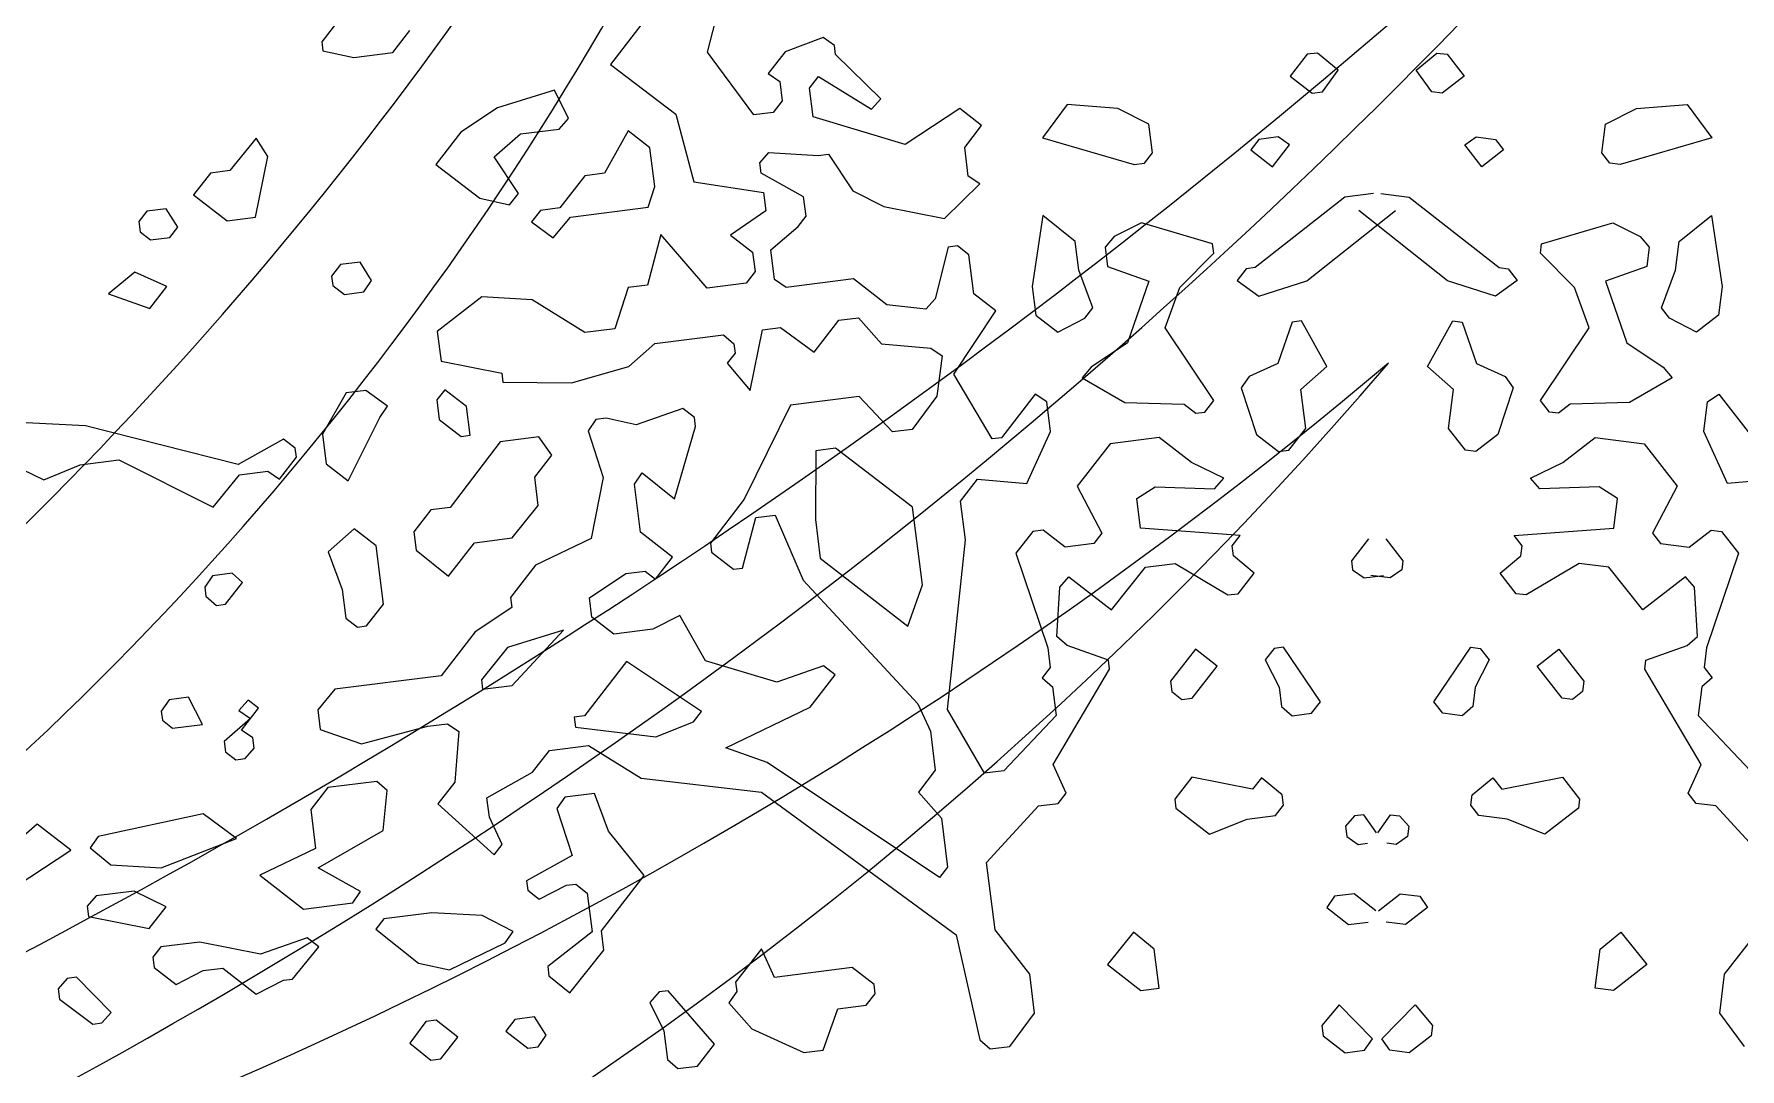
# Model space of a CAD drawing. Header units: metres. Extents: x -434 to 683, y -422 to -228.
# Drawn here: x -256.7092 to -256.5914, y -301.2232 to -301.1517 of the extents above; entities that cross this region are included whole.
import ezdxf

# ---------------------------------------------------------------- set-up
doc = ezdxf.new("R2010")
doc.units = ezdxf.units.M
doc.header["$MEASUREMENT"] = 0
doc.layers.add('FL', color=21, linetype='Continuous', lineweight=13)
doc.layers.add('WALL', color=7, linetype='Continuous')
doc.styles.add('kamal', font='romantic.ttf', dxfattribs={"width": 0.6})
doc.dimstyles.new('KAMAL', dxfattribs={"dimscale": 0.8, "dimtxt": 0.5, "dimasz": 0.1, "dimexe": 0, "dimexo": 0, "dimgap": 0.09, "dimtad": 1, "dimzin": 0, "dimdsep": 46, "dimtxsty": 'kamal', "dimblk": 'OBLIQUE', "dimcen": 0.09, "dimclrd": 15, "dimclre": 8, "dimclrt": 5, "dimadec": 0, "dimazin": 0, "dimtfac": 1, "dimtix": 1, "dimtofl": 0, "dimtmove": 1, "dimatfit": 3, "dimldrblk": 'OBLIQUE', "dimfxl": 0.18, "dimtolj": 1, "dimtzin": 0, "dimarcsym": 0})

# ---------------------------------------------------------------- blocks, each defined once
blk = doc.blocks.new('vbcvbvcb')
at = {"layer": 'FL', "color": 96}
for centre, radius, start, end in [((15619.8, -10040.7), 17206.6, 120.35364, 167.84233), ((18524.9, -11288.4), 19840.4, 125.78049, 169.15806), ((21094.6, -16616.9), 23829.2, 121.14706, 160.29202), ((21285.6, -15818.8), 23252.1, 122.56699, 163.13443), ((14635.1, -17801.3), 18099.9, 100.96004, 147.80876), ((17332.3, -20481.1), 21351, 106.70831, 145.83378), ((-3103.4, 3582.9), 12714.6, 284.60527, 339.28932), ((-5545.8, 6436.8), 15811, 289.24721, 331.47662), ((-8080.1, 19419.1), 29305.6, 286.21374, 315.00573), ((-5465.8, 13476.5), 23373.9, 284.07232, 320.78607), ((-1294.2, 6385), 16216.5, 280.7497, 319.48034), ((-1098.9, 10225), 18811.1, 285.9859, 310.16163)]:
    blk.add_arc(centre, radius, start, end, dxfattribs=at)
blk = doc.blocks.new('cbcvb')
at = {"layer": 'FL', "color": 30}
for p, q in [((-17532.9, 1929.1), (-17480, 2135.6)), ((-19008.3, 2058.7), (-19076.3, 1971.1)), ((-17785.8, 2055.1), (-17921.7, 1880)), ((-18792, 1928), (-18724.1, 2015.6)), ((-17071, 1987.5), (-17221.8, 1931.2)), ((-17025.2, 1956.1), (-17071, 1987.5)), ((-19076.3, 1971.1), (-19071.6, 1934.5)), ((-19071.6, 1934.5), (-18947.5, 1908.4)), ((-18947.5, 1908.4), (-18792, 1928)), ((-17347.9, 1678.3), (-17532.9, 1929.1)), ((-17221.8, 1931.2), (-17289.8, 1843.7)), ((-17020.5, 1919.5), (-17025.2, 1956.1)), ((-16840.2, 1742.5), (-17020.5, 1919.5)), ((-17921.7, 1880), (-17659.5, 1680.8)), ((-17289.8, 1843.7), (-17244, 1812.3)), ((-17244, 1812.3), (-17234.2, 1734.5)), ((-17124.4, 1785.5), (-17088.5, 1831.9)), ((-17110, 1671.2), (-17124.4, 1785.5)), ((-17088.5, 1831.9), (-16876.7, 1700.7)), ((-17234.2, 1734.5), (-17270.1, 1688.1)), ((-16876.7, 1700.7), (-16840.2, 1742.5)), ((-17659.5, 1680.8), (-17588.3, 1411)), ((-17270.1, 1688.1), (-17347.9, 1678.3)), ((-16742.7, 1559.6), (-17110, 1671.2)), ((-16523.9, 1703.4), (-16742.7, 1559.6)), ((-16436.4, 1635.5), (-16523.9, 1703.4)), ((-16504.3, 1547.9), (-16436.4, 1635.5)), ((-17323.6, 1486.2), (-17287.1, 1528)), ((-17287.1, 1528), (-17090.3, 1515.7)), ((-17090.3, 1515.7), (-17049.2, 1520.9)), ((-17049.2, 1520.9), (-16951.8, 1375.2)), ((-16489.8, 1433.6), (-16504.3, 1547.9)), ((-17318.4, 1445.1), (-17323.6, 1486.2)), ((-17148.5, 1350.4), (-17318.4, 1445.1)), ((-16444.1, 1402.2), (-16489.8, 1433.6)), ((-17588.3, 1411), (-17308.6, 1367.3)), ((-17308.6, 1367.3), (-17299.3, 1294.1)), ((-16951.8, 1375.2), (-16827.6, 1311.9)), ((-16584.5, 1263.6), (-16444.1, 1402.2)), ((-17138.6, 1272.6), (-17148.5, 1350.4)), ((-16827.6, 1311.9), (-16584.5, 1263.6)), ((-17299.3, 1294.1), (-17440.4, 1197.3)), ((-17279.7, 1138.6), (-17170.6, 1231.4)), ((-17170.6, 1231.4), (-17138.6, 1272.6)), ((-15797.1, 1246.9), (-15906.3, 1191.3)), ((-15512.3, 1162.1), (-15797.1, 1246.9)), ((-14196.3, 1162.1), (-13911.4, 1246.9)), ((-13911.4, 1246.9), (-13802.3, 1191.3)), ((-17719.5, 1199.2), (-17773, 997.3)), ((-17534.5, 985.6), (-17719.5, 1199.2)), ((-17440.4, 1197.3), (-17352.9, 1129.4)), ((-15906.3, 1191.3), (-15942.8, 1149.5)), ((-15507.6, 1125.5), (-15512.3, 1162.1)), ((-14200.9, 1125.5), (-14196.3, 1162.1)), ((-13802.3, 1191.3), (-13765.8, 1149.5)), ((-17352.9, 1129.4), (-17343, 1051.6)), ((-17264.7, 1019.7), (-17279.7, 1138.6)), ((-16570.1, 1149.3), (-16623, 942.8)), ((-16533.5, 1153.9), (-16570.1, 1149.3)), ((-16487.1, 1117.9), (-16533.5, 1153.9)), ((-16467.5, 962.4), (-16487.1, 1117.9)), ((-15942.8, 1149.5), (-15933, 1071.8)), ((-15643.6, 987.5), (-15507.6, 1125.5)), ((-14065, 987.5), (-14200.9, 1125.5)), ((-13765.8, 1149.5), (-13775.6, 1071.8)), ((-17343, 1051.6), (-17379, 1005.3)), ((-15933, 1071.8), (-15767.7, 1013.7)), ((-13775.6, 1071.8), (-13940.9, 1013.7)), ((-17850.7, 987.5), (-17904.3, 822.7)), ((-17773, 997.3), (-17850.7, 987.5)), ((-17379, 1005.3), (-17534.5, 985.6)), ((-17218.9, 988.3), (-17264.7, 1019.7)), ((-16949, 1022.4), (-17218.9, 988.3)), ((-16815.1, 918.5), (-16949, 1022.4)), ((-16379.9, 894.5), (-16467.5, 962.4)), ((-15767.7, 1013.7), (-15852.5, 766)), ((-15702.2, 826.8), (-15643.6, 987.5)), ((-14006.4, 826.8), (-14065, 987.5)), ((-13940.9, 1013.7), (-13856, 766)), ((-18436.2, 950.7), (-18613.9, 812.1)), ((-18234.9, 939), (-18436.2, 950.7)), ((-18023.2, 807.7), (-18234.9, 939)), ((-16659.5, 901), (-16815.1, 918.5)), ((-16623, 942.8), (-16659.5, 901)), ((-16547.7, 641), (-16379.9, 894.5)), ((-17904.3, 822.7), (-18023.2, 807.7)), ((-17313.6, 818.4), (-17240.4, 827.6)), ((-17240.4, 827.6), (-17107, 728.3)), ((-17107, 728.3), (-17007.1, 857.1)), ((-17007.1, 857.1), (-16929.4, 866.9)), ((-16929.4, 866.9), (-16837.2, 762.4)), ((-15507.4, 535.4), (-15702.2, 826.8)), ((-14201.1, 535.4), (-14006.4, 826.8)), ((-18613.9, 812.1), (-18598.8, 693.2)), ((-17848, 671.9), (-17743.5, 764.1)), ((-17743.5, 764.1), (-17469.1, 798.7)), ((-17469.1, 798.7), (-17427.3, 762.2)), ((-17427.3, 762.2), (-17422.7, 725.6)), ((-17361.9, 575.3), (-17313.6, 818.4)), ((-16837.2, 762.4), (-16639.9, 745.5)), ((-15852.5, 766), (-15998.2, 668.6)), ((-13856, 766), (-13710.4, 668.6)), ((-18598.8, 693.2), (-18355.8, 644.9)), ((-17422.7, 725.6), (-17454.6, 684.4)), ((-17454.6, 684.4), (-17361.9, 575.3)), ((-16639.9, 745.5), (-16594.1, 714.1)), ((-16594.1, 714.1), (-16615.6, 553.4)), ((-18355.8, 644.9), (-18351.1, 608.3)), ((-18076.7, 605.8), (-17848, 671.9)), ((-16394.1, 381.6), (-16547.7, 641)), ((-15998.2, 668.6), (-16034.8, 626.8)), ((-16034.8, 626.8), (-15864.2, 527.5)), ((-13673.8, 626.8), (-13844.4, 527.5)), ((-13710.4, 668.6), (-13673.8, 626.8)), ((-18977.8, 566.3), (-19073.1, 400.9)), ((-18900, 576.1), (-18977.8, 566.3)), ((-18813, 512.8), (-18900, 576.1)), ((-18351.1, 608.3), (-18076.7, 605.8)), ((-16926.7, 551.3), (-17201.1, 516.6)), ((-16792.7, 410.2), (-16926.7, 551.3)), ((-16615.6, 553.4), (-16714.9, 420)), ((-16221.7, 561.3), (-16357.5, 386.2)), ((-16175.9, 530), (-16221.7, 561.3)), ((-13532.7, 530), (-13486.9, 561.3)), ((-13486.9, 561.3), (-13351.1, 386.2)), ((-18844.4, 467), (-18813, 512.8)), ((-17631.7, 504), (-17818.6, 438.6)), ((-17585.3, 468.1), (-17631.7, 504)), ((-17201.1, 516.6), (-17385.9, 140.1)), ((-16160.9, 411), (-16175.9, 530)), ((-15864.2, 527.5), (-15626.4, 520.4)), ((-15626.4, 520.4), (-15580, 484.4)), ((-15580, 484.4), (-15543.4, 489.1)), ((-15543.4, 489.1), (-15507.4, 535.4)), ((-14165.2, 489.1), (-14201.1, 535.4)), ((-14128.6, 484.4), (-14165.2, 489.1)), ((-14082.2, 520.4), (-14128.6, 484.4)), ((-13844.4, 527.5), (-14082.2, 520.4)), ((-13547.7, 411), (-13532.7, 530)), ((-18970.5, 214.1), (-18844.4, 467)), ((-17979.3, 460.1), (-18010.7, 414.3)), ((-18010.7, 414.3), (-17949.8, 226.9)), ((-17938.1, 465.3), (-17979.3, 460.1)), ((-17818.6, 438.6), (-17938.1, 465.3)), ((-17664.9, 142), (-17580.7, 431.5)), ((-17580.7, 431.5), (-17585.3, 468.1)), ((-16714.9, 420), (-16792.7, 410.2)), ((-16255.5, 203.9), (-16160.9, 411)), ((-13453.1, 203.9), (-13547.7, 411)), ((-19073.1, 400.9), (-19058, 282)), ((-18362.8, 369.8), (-18562, 107.7)), ((-18207.3, 389.5), (-18362.8, 369.8)), ((-18156.3, 316.9), (-18207.3, 389.5)), ((-17021.3, 344.2), (-17099.1, 334.3)), ((-16712.8, 109), (-17021.3, 344.2)), ((-16357.5, 386.2), (-16394.1, 381.6)), ((-15922.3, 362.2), (-16054.2, 192.2)), ((-15725.7, 387), (-15922.3, 362.2)), ((-15596.9, 287.1), (-15725.7, 387)), ((-14111.7, 287.1), (-13982.9, 387)), ((-13982.9, 387), (-13786.2, 362.2)), ((-13786.2, 362.2), (-13654.4, 192.2)), ((-19058, 282), (-18970.5, 214.1)), ((-18224.3, 229.4), (-18156.3, 316.9)), ((-17099.1, 334.3), (-17101.6, 59.9)), ((-15468.1, 224.4), (-15596.9, 287.1)), ((-14240.4, 224.4), (-14111.7, 287.1)), ((-18209.8, 115), (-18224.3, 229.4)), ((-17949.8, 226.9), (-17998.1, -16.2)), ((-17825.7, 200.7), (-17794.3, 246.5)), ((-17794.3, 246.5), (-17664.9, 142)), ((-16520.7, 133.2), (-16452.8, 220.8)), ((-16452.8, 220.8), (-16255.5, 203.9)), ((-15504.7, 182.6), (-15468.1, 224.4)), ((-14203.9, 182.6), (-14240.4, 224.4)), ((-13255.8, 220.8), (-13453.1, 203.9)), ((-17801.4, 8.6), (-17825.7, 200.7)), ((-17385.9, 140.1), (-17521.7, -35)), ((-16054.2, 192.2), (-15956.2, 4.8)), ((-15815.7, 143.3), (-15742.6, 189.7)), ((-15800.7, 24.4), (-15815.7, 143.3)), ((-15742.6, 189.7), (-15504.7, 182.6)), ((-13966, 189.7), (-14203.9, 182.6)), ((-13892.9, 143.3), (-13966, 189.7)), ((-13907.9, 24.4), (-13892.9, 143.3)), ((-13654.4, 192.2), (-13752.4, 4.8)), ((-18639.8, 97.9), (-18707.7, 10.3)), ((-18562, 107.7), (-18639.8, 97.9)), ((-18314.3, -14.4), (-18209.8, 115)), ((-17339.5, 67), (-17261.7, 76.8)), ((-17261.7, 76.8), (-17149.9, -183.2)), ((-16673.5, -202), (-16712.8, 109)), ((-16501.1, -22.3), (-16520.7, 133.2)), ((-18707.7, 10.3), (-18698.5, -62.9)), ((-17672.6, -91.3), (-17801.4, 8.6)), ((-17393, -134.9), (-17339.5, 67)), ((-17101.6, 59.9), (-17081.9, -95.6)), ((-16231.2, 11.8), (-16299.2, -75.7)), ((-16190.1, 17), (-16231.2, 11.8)), ((-16102.5, -50.9), (-16190.1, 17)), ((-15956.2, 4.8), (-15988.1, -36.5)), ((-15402.1, -4.2), (-15800.7, 24.4)), ((-14306.5, -4.2), (-13907.9, 24.4)), ((-13752.4, 4.8), (-13720.4, -36.5)), ((-13606.1, -50.9), (-13518.5, 17)), ((-13518.5, 17), (-13477.4, 11.8)), ((-13477.4, 11.8), (-13409.4, -75.7)), ((-18698.5, -62.9), (-18569.1, -167.4)), ((-18569.1, -167.4), (-18465.2, -33.4)), ((-18465.2, -33.4), (-18314.3, -14.4)), ((-17998.1, -16.2), (-18221.5, -123.4)), ((-17521.7, -35), (-17517.1, -71.6)), ((-16573.4, -700.5), (-16501.1, -22.3)), ((-15988.1, -36.5), (-16102.5, -50.9)), ((-15434.1, -45.4), (-15402.1, -4.2)), ((-15428.9, -86.6), (-15434.1, -45.4)), ((-14274.5, -45.4), (-14306.5, -4.2)), ((-14279.7, -86.6), (-14274.5, -45.4)), ((-13720.4, -36.5), (-13606.1, -50.9)), ((-18221.5, -123.4), (-18321.4, -252.2)), ((-17740.6, -178.9), (-17672.6, -91.3)), ((-17517.1, -71.6), (-17429.5, -139.6)), ((-17429.5, -139.6), (-17393, -134.9)), ((-17081.9, -95.6), (-16731.6, -367.4)), ((-16299.2, -75.7), (-16172.3, -454.7)), ((-15917.5, -301.7), (-15781, -131.1)), ((-15781, -131.1), (-15662.1, -116.1)), ((-15662.1, -116.1), (-15451, -242.7)), ((-15345.9, -155.1), (-15428.9, -86.6)), ((-14362.7, -155.1), (-14279.7, -86.6)), ((-14046.5, -116.1), (-14257.6, -242.7)), ((-13927.6, -131.1), (-14046.5, -116.1)), ((-13791.1, -301.7), (-13927.6, -131.1)), ((-13409.4, -75.7), (-13536.3, -454.7)), ((-18005.2, -254.1), (-17859.5, -156.7)), ((-17859.5, -156.7), (-17781.8, -146.9)), ((-17781.8, -146.9), (-17740.6, -178.9)), ((-17149.9, -183.2), (-16692.3, -678.4)), ((-16731.6, -367.4), (-16673.5, -202)), ((-16124, -211.6), (-16087.5, -169.8)), ((-16087.5, -169.8), (-15917.5, -301.7)), ((-15409.8, -237.5), (-15345.9, -155.1)), ((-14298.8, -237.5), (-14362.7, -155.1)), ((-13621.1, -169.8), (-13791.1, -301.7)), ((-13584.6, -211.6), (-13621.1, -169.8)), ((-18321.4, -252.2), (-18316.2, -293.4)), ((-17995.4, -331.9), (-18005.2, -254.1)), ((-16136.3, -408.3), (-16124, -211.6)), ((-15451, -242.7), (-15409.8, -237.5)), ((-14257.6, -242.7), (-14298.8, -237.5)), ((-13572.3, -408.3), (-13584.6, -211.6)), ((-18316.2, -293.4), (-18461.9, -390.8)), ((-17907.8, -399.8), (-17995.4, -331.9)), ((-17643.2, -324.5), (-17752.3, -380.1)), ((-17541.1, -506.8), (-17643.2, -324.5)), ((-18461.9, -390.8), (-18597.8, -565.9)), ((-17752.3, -380.1), (-17907.8, -399.8)), ((-16094.5, -444.9), (-16136.3, -408.3)), ((-13614, -444.9), (-13572.3, -408.3)), ((-16172.3, -454.7), (-16162.5, -532.4)), ((-15929.2, -503), (-16094.5, -444.9)), ((-13779.4, -503), (-13614, -444.9)), ((-13536.3, -454.7), (-13546.1, -532.4)), ((-17256.3, -591.6), (-17541.1, -506.8)), ((-17069.4, -526.2), (-17256.3, -591.6)), ((-17023, -562.2), (-17069.4, -526.2)), ((-16162.5, -532.4), (-16194.4, -573.7)), ((-16150.5, -921.3), (-15924.6, -539.6)), ((-15924.6, -539.6), (-15929.2, -503)), ((-13784, -539.6), (-13779.4, -503)), ((-13558.1, -921.3), (-13784, -539.6)), ((-13546.1, -532.4), (-13514.2, -573.7)), ((-18597.8, -565.9), (-19023.1, -619.7)), ((-17122.9, -691), (-17023, -562.2)), ((-16194.4, -573.7), (-16152.6, -610.2)), ((-16152.6, -610.2), (-16138.2, -724.5)), ((-13555.9, -610.2), (-13570.4, -724.5)), ((-13514.2, -573.7), (-13555.9, -610.2)), ((-19686.9, -661.7), (-19718.3, -707.5)), ((-19609.2, -651.9), (-19686.9, -661.7)), ((-19553.6, -761.1), (-19609.2, -651.9)), ((-19023.1, -619.7), (-19091.6, -702.7)), ((-16692.3, -678.4), (-16641.3, -788.1)), ((-19718.3, -707.5), (-19713.7, -744.1)), ((-19713.7, -744.1), (-19672.5, -776.1)), ((-19091.6, -702.7), (-19081.8, -780.4)), ((-17460, -854.4), (-17122.9, -691)), ((-16424.9, -955.9), (-16573.4, -700.5)), ((-16138.2, -724.5), (-16347.2, -946.1)), ((-13570.4, -724.5), (-13361.4, -946.1)), ((-19672.5, -776.1), (-19553.6, -761.1)), ((-19081.8, -780.4), (-18916.5, -838.5)), ((-18916.5, -838.5), (-18651.2, -767.9)), ((-18651.2, -767.9), (-18573.5, -758)), ((-18573.5, -758), (-18527.7, -789.4)), ((-18527.7, -789.4), (-18544, -991.3)), ((-16641.3, -788.1), (-16621.7, -943.6)), ((-18233, -952), (-18165.1, -864.4)), ((-18165.1, -864.4), (-18009.6, -844.8)), ((-18009.6, -844.8), (-17797.8, -976)), ((-17294.7, -912.5), (-17460, -854.4)), ((-18415.3, -1054), (-18233, -952)), ((-16604.5, -1373.6), (-17294.7, -912.5)), ((-16621.7, -943.6), (-16689.6, -1031.2)), ((-16347.2, -946.1), (-16424.9, -955.9)), ((-16098.9, -1035.5), (-16150.5, -921.3)), ((-13609.7, -1035.5), (-13558.1, -921.3)), ((-18544, -991.3), (-18611.9, -1078.9)), ((-17797.8, -976), (-17316.9, -1031.4)), ((-18611.9, -1078.9), (-18386.4, -1282.7)), ((-18405.5, -1131.8), (-18415.3, -1054)), ((-17316.9, -1031.4), (-16538.5, -1602.2)), ((-16689.6, -1031.2), (-16597.4, -1135.7)), ((-16417, -1312.7), (-16208.6, -1086.6)), ((-16208.6, -1086.6), (-16130.9, -1076.8)), ((-16130.9, -1076.8), (-16098.9, -1035.5)), ((-13577.7, -1076.8), (-13609.7, -1035.5)), ((-13500, -1086.6), (-13577.7, -1076.8)), ((-13291.5, -1312.7), (-13500, -1086.6)), ((-18354.4, -1241.5), (-18405.5, -1131.8)), ((-16597.4, -1135.7), (-16572.5, -1332.4)), ((-18386.4, -1282.7), (-18354.4, -1241.5)), ((-16572.5, -1332.4), (-16604.5, -1373.6)), ((-16382.9, -1582.6), (-16417, -1312.7)), ((-16538.5, -1602.2), (-16443.6, -2022.4)), ((-16244.3, -1760.2), (-16382.9, -1582.6)), ((-13464.3, -1760.2), (-13325.6, -1582.6)), ((-16224.7, -1915.7), (-16244.3, -1760.2)), ((-13483.9, -1915.7), (-13464.3, -1760.2)), ((-18303.2, -1941.3), (-18339.1, -1987.7)), ((-18225.4, -1931.5), (-18303.2, -1941.3)), ((-18179, -2004.6), (-18225.4, -1931.5)), ((-16324, -2049.1), (-16224.7, -1915.7)), ((-13384.6, -2049.1), (-13483.9, -1915.7)), ((-18339.1, -1987.7), (-18251.6, -2055.6)), ((-18210.4, -2050.4), (-18179, -2004.6)), ((-16443.6, -2022.4), (-16401.8, -2058.9)), ((-18251.6, -2055.6), (-18210.4, -2050.4)), ((-16401.8, -2058.9), (-16324, -2049.1))]:
    blk.add_line(p, q, dxfattribs=at)
at = {"layer": 'FL', "color": 42}
for p, q in [((-15134.2, 1920.8), (-15202.1, 1833.2)), ((-15093, 1926), (-15134.2, 1920.8)), ((-15010, 1857.5), (-15093, 1926)), ((-14698.6, 1857.5), (-14615.6, 1926)), ((-14615.6, 1926), (-14574.4, 1920.8)), ((-14574.4, 1920.8), (-14506.5, 1833.2)), ((-15073.3, 1770.5), (-15010, 1857.5)), ((-14635.2, 1770.5), (-14698.6, 1857.5)), ((-18145.7, 1777.3), (-18373.7, 1706.7)), ((-18089.5, 1663.6), (-18145.7, 1777.3)), ((-15202.1, 1833.2), (-15114.5, 1765.3)), ((-14506.5, 1833.2), (-14594.1, 1765.3)), ((-18373.7, 1706.7), (-18519.4, 1609.3)), ((-16094, 1720.6), (-16193.3, 1587.2)), ((-15892.1, 1704.3), (-16094, 1720.6)), ((-15114.5, 1765.3), (-15073.3, 1770.5)), ((-14594.1, 1765.3), (-14635.2, 1770.5)), ((-13816.5, 1704.3), (-13614.6, 1720.6)), ((-13614.6, 1720.6), (-13515.3, 1587.2)), ((-18126, 1621.8), (-18089.5, 1663.6)), ((-15767.9, 1640.9), (-15892.1, 1704.3)), ((-15753.5, 1526.6), (-15767.9, 1640.9)), ((-13955.1, 1526.6), (-13940.7, 1640.9)), ((-13940.7, 1640.9), (-13816.5, 1704.3)), ((-19338.8, 1584.8), (-19443.3, 1455.4)), ((-19292.4, 1511.7), (-19338.8, 1584.8)), ((-18519.4, 1609.3), (-18619.3, 1480.5)), ((-18386.1, 1510), (-18281.5, 1602.2)), ((-18281.5, 1602.2), (-18126, 1621.8)), ((-17851, 1614.8), (-17945.7, 1444.8)), ((-17763.4, 1546.8), (-17851, 1614.8)), ((-16193.3, 1587.2), (-15826.6, 1480.2)), ((-15328.1, 1580.3), (-15360.1, 1539.1)), ((-15250.4, 1590.2), (-15328.1, 1580.3)), ((-15204.6, 1558.8), (-15250.4, 1590.2)), ((-14504, 1558.8), (-14458.2, 1590.2)), ((-14458.2, 1590.2), (-14380.5, 1580.3)), ((-14380.5, 1580.3), (-14348.5, 1539.1)), ((-13515.3, 1587.2), (-13882, 1480.2)), ((-19340.7, 1268.6), (-19292.4, 1511.7)), ((-18288.7, 1364.3), (-18386.1, 1510)), ((-17743.8, 1391.3), (-17763.4, 1546.8)), ((-15785.4, 1485.4), (-15753.5, 1526.6)), ((-15360.1, 1539.1), (-15272.5, 1471.2)), ((-15272.5, 1471.2), (-15204.6, 1558.8)), ((-14436.1, 1471.2), (-14504, 1558.8)), ((-14348.5, 1539.1), (-14436.1, 1471.2)), ((-13923.1, 1485.4), (-13955.1, 1526.6)), ((-19521, 1445.6), (-19588.9, 1358)), ((-19443.3, 1455.4), (-19521, 1445.6)), ((-18619.3, 1480.5), (-18444.2, 1344.7)), ((-18023.4, 1435), (-18123.3, 1306.2)), ((-17945.7, 1444.8), (-18023.4, 1435)), ((-15826.6, 1480.2), (-15785.4, 1485.4)), ((-13882, 1480.2), (-13923.1, 1485.4)), ((-17770.5, 1309), (-17743.8, 1391.3)), ((-19698.1, 1302.4), (-19775.8, 1292.6)), ((-19651.7, 1229.3), (-19698.1, 1302.4)), ((-19588.9, 1358), (-19455, 1254.1)), ((-18444.2, 1344.7), (-18324.6, 1317.9)), ((-18324.6, 1317.9), (-18288.7, 1364.3)), ((-18123.3, 1306.2), (-18201.1, 1296.4)), ((-18081.5, 1269.7), (-17770.5, 1309)), ((-14983, 1349.8), (-15342.3, 1067.4)), ((-14868.7, 1364.2), (-14983, 1349.8)), ((-14839.9, 1364.2), (-14725.6, 1349.8)), ((-14725.6, 1349.8), (-14366.3, 1067.4)), ((-19775.8, 1292.6), (-19807.8, 1251.4)), ((-19807.8, 1251.4), (-19802.6, 1210.2)), ((-19683.6, 1188.1), (-19651.7, 1229.3)), ((-19455, 1254.1), (-19340.7, 1268.6)), ((-18201.1, 1296.4), (-18237, 1250)), ((-18237, 1250), (-18150, 1186.7)), ((-18150, 1186.7), (-18081.5, 1269.7)), ((-16191.2, 1276.1), (-16234.2, 991.9)), ((-16061.8, 1171.7), (-16191.2, 1276.1)), ((-15135.8, 1014.5), (-14781.1, 1296.3)), ((-14572.8, 1014.5), (-14927.5, 1296.3)), ((-13646.8, 1171.7), (-13517.4, 1276.1)), ((-13517.4, 1276.1), (-13474.4, 991.9)), ((-19802.6, 1210.2), (-19761.4, 1178.2)), ((-19761.4, 1178.2), (-19683.6, 1188.1)), ((-16047.3, 1057.3), (-16061.8, 1171.7)), ((-13661.2, 1057.3), (-13646.8, 1171.7)), ((-19824.1, 1049.5), (-19929.2, 961.9)), ((-19696, 991.4), (-19824.1, 1049.5)), ((-19000.8, 1079.2), (-19036.7, 1032.8)), ((-19036.7, 1032.8), (-19032.1, 996.2)), ((-18923, 1089), (-19000.8, 1079.2)), ((-18876.6, 1015.9), (-18923, 1089)), ((-15991.1, 906.5), (-16047.3, 1057.3)), ((-15378.9, 1062.8), (-15414.9, 1016.4)), ((-15342.3, 1067.4), (-15378.9, 1062.8)), ((-14366.3, 1067.4), (-14329.7, 1062.8)), ((-14329.7, 1062.8), (-14293.7, 1016.4)), ((-13717.5, 906.5), (-13661.2, 1057.3)), ((-19929.2, 961.9), (-19763.9, 903.8)), ((-19763.9, 903.8), (-19696, 991.4)), ((-19032.1, 996.2), (-18985.7, 960.3)), ((-18985.7, 960.3), (-18908, 970.1)), ((-18908, 970.1), (-18876.6, 1015.9)), ((-16234.2, 991.9), (-16219.8, 877.6)), ((-15414.9, 1016.4), (-15327.9, 953.1)), ((-15327.9, 953.1), (-15135.8, 1014.5)), ((-14380.7, 953.1), (-14572.8, 1014.5)), ((-14293.7, 1016.4), (-14380.7, 953.1)), ((-13474.4, 991.9), (-13488.8, 877.6)), ((-16023.1, 865.2), (-15991.1, 906.5)), ((-13685.5, 865.2), (-13717.5, 906.5)), ((-16219.8, 877.6), (-16132.2, 809.6)), ((-16132.2, 809.6), (-16023.1, 865.2)), ((-15193.9, 849.2), (-15252, 683.8)), ((-15157.3, 853.8), (-15193.9, 849.2)), ((-15055.3, 671.5), (-15157.3, 853.8)), ((-14653.3, 671.5), (-14551.2, 853.8)), ((-14551.2, 853.8), (-14514.7, 849.2)), ((-14514.7, 849.2), (-14456.6, 683.8)), ((-13576.4, 809.6), (-13685.5, 865.2)), ((-13488.8, 877.6), (-13576.4, 809.6)), ((-15252, 683.8), (-15366.3, 632.2)), ((-14456.6, 683.8), (-14342.3, 632.2)), ((-15366.3, 632.2), (-15397.7, 586.4)), ((-15159.8, 579.3), (-15055.3, 671.5)), ((-14548.7, 579.3), (-14653.3, 671.5)), ((-14342.3, 632.2), (-14310.9, 586.4)), ((-18584.4, 578.8), (-18616.4, 537.6)), ((-18496.8, 510.9), (-18584.4, 578.8)), ((-15397.7, 586.4), (-15336.9, 399)), ((-15140.2, 423.8), (-15159.8, 579.3)), ((-14568.4, 423.8), (-14548.7, 579.3)), ((-14310.9, 586.4), (-14371.7, 399)), ((-18616.4, 537.6), (-18606.5, 459.9)), ((-18482.4, 396.6), (-18496.8, 510.9)), ((-20020.6, 434.6), (-20259, 446.3)), ((-19410.8, 279.3), (-20020.6, 434.6)), ((-18606.5, 459.9), (-18519, 391.9)), ((-15208.1, 336.2), (-15140.2, 423.8)), ((-14500.5, 336.2), (-14568.4, 423.8)), ((-19228.6, 381.3), (-19410.8, 279.3)), ((-19182.2, 345.3), (-19228.6, 381.3)), ((-19177.6, 308.7), (-19182.2, 345.3)), ((-18519, 391.9), (-18482.4, 396.6)), ((-15336.9, 399), (-15249.3, 331)), ((-14371.7, 399), (-14459.3, 331)), ((-20317.1, 280.9), (-20188.4, 218.2)), ((-20188.4, 218.2), (-20042.7, 278.4)), ((-20042.7, 278.4), (-19887.2, 298.1)), ((-19887.2, 298.1), (-19510.1, 108.7)), ((-19245.5, 221.1), (-19177.6, 308.7)), ((-15249.3, 331), (-15208.1, 336.2)), ((-14459.3, 331), (-14500.5, 336.2)), ((-19510.1, 108.7), (-19405.6, 238.1)), ((-19405.6, 238.1), (-19291.3, 252.5)), ((-19291.3, 252.5), (-19245.5, 221.1)), ((-18946.2, 22), (-19050.7, -70.2)), ((-18858.6, -45.9), (-18946.2, 22)), ((-18829.1, -279.2), (-18858.6, -45.9)), ((-14889.2, -18.4), (-14957.1, -106)), ((-14819.4, -18.4), (-14751.5, -106)), ((-19050.7, -70.2), (-18994.5, -221.1)), ((-14957.1, -106), (-14952.5, -142.6)), ((-14751.5, -106), (-14756.1, -142.6)), ((-19512.6, -165.7), (-19544, -211.5)), ((-19434.8, -155.9), (-19512.6, -165.7)), ((-19461, -280), (-19393.1, -192.5)), ((-19393.1, -192.5), (-19434.8, -155.9)), ((-14952.5, -142.6), (-14906.7, -174)), ((-14906.7, -174), (-14828.9, -164.2)), ((-14801.9, -174), (-14879.7, -164.2)), ((-14756.1, -142.6), (-14801.9, -174)), ((-19544, -211.5), (-19539.4, -248.1)), ((-19539.4, -248.1), (-19497.6, -284.7)), ((-18994.5, -221.1), (-18980, -335.4)), ((-19497.6, -284.7), (-19461, -280)), ((-18980, -335.4), (-18933.7, -371.4)), ((-18897.1, -366.8), (-18829.1, -279.2)), ((-18933.7, -371.4), (-18897.1, -366.8)), ((-18109.7, -383.5), (-18333.2, -453.5)), ((-18314.1, -604.5), (-18109.7, -383.5)), ((-18333.2, -453.5), (-18437.6, -582.9)), ((-15581.6, -459.1), (-15681.5, -587.8)), ((-15494, -527), (-15581.6, -459.1)), ((-15266, -456.4), (-15301.9, -502.7)), ((-15229.4, -451.7), (-15266, -456.4)), ((-15081, -670), (-15229.4, -451.7)), ((-14627.6, -670), (-14479.2, -451.7)), ((-14479.2, -451.7), (-14442.6, -456.4)), ((-14442.6, -456.4), (-14406.6, -502.7)), ((-14214.6, -527), (-14127, -459.1)), ((-14127, -459.1), (-14027.1, -587.8)), ((-17856.8, -509.5), (-18024.6, -725.9)), ((-17557.4, -708.7), (-17856.8, -509.5)), ((-15593.9, -655.8), (-15494, -527)), ((-15301.9, -502.7), (-15246.3, -611.9)), ((-14406.6, -502.7), (-14462.3, -611.9)), ((-14114.7, -655.8), (-14214.6, -527)), ((-18437.6, -582.9), (-18433, -619.5)), ((-18433, -619.5), (-18314.1, -604.5)), ((-15681.5, -587.8), (-15676.3, -629)), ((-15246.3, -611.9), (-15236.5, -689.6)), ((-14462.3, -611.9), (-14472.1, -689.6)), ((-14027.1, -587.8), (-14032.3, -629)), ((-19370.7, -663.6), (-19407.2, -705.4)), ((-19329.5, -695.6), (-19370.7, -663.6)), ((-15676.3, -629), (-15635.1, -661)), ((-15635.1, -661), (-15593.9, -655.8)), ((-15117, -716.3), (-15081, -670)), ((-14591.6, -716.3), (-14627.6, -670)), ((-14073.5, -661), (-14114.7, -655.8)), ((-14032.3, -629), (-14073.5, -661)), ((-19361.5, -736.8), (-19466, -829)), ((-19407.2, -705.4), (-19361.5, -736.8)), ((-19397.4, -783.1), (-19329.5, -695.6)), ((-18024.6, -725.9), (-18065.8, -731.1)), ((-18065.8, -731.1), (-18060.6, -772.2)), ((-17739.7, -810.7), (-17589.4, -749.9)), ((-17589.4, -749.9), (-17557.4, -708.7)), ((-15236.5, -689.6), (-15194.7, -726.2)), ((-15194.7, -726.2), (-15117, -716.3)), ((-14513.9, -726.2), (-14591.6, -716.3)), ((-14472.1, -689.6), (-14513.9, -726.2)), ((-19351.6, -814.5), (-19397.4, -783.1)), ((-19346.4, -855.7), (-19351.6, -814.5)), ((-18060.6, -772.2), (-17739.7, -810.7)), ((-19466, -829), (-19460.8, -870.1)), ((-19460.8, -870.1), (-19419.6, -902.1)), ((-19383, -897.5), (-19346.4, -855.7)), ((-19419.6, -902.1), (-19383, -897.5)), ((-19052.3, -1013.7), (-19120.3, -1101.3)), ((-18855.7, -988.9), (-19052.3, -1013.7)), ((-18813.9, -1025.4), (-18855.7, -988.9)), ((-15595.8, -972), (-15663.7, -1059.6)), ((-15352.7, -1020.3), (-15595.8, -972)), ((-15316.8, -973.9), (-15352.7, -1020.3)), ((-15233.8, -1042.4), (-15316.8, -973.9)), ((-14474.8, -1042.4), (-14391.8, -973.9)), ((-14391.8, -973.9), (-14355.9, -1020.3)), ((-14355.9, -1020.3), (-14112.8, -972)), ((-14112.8, -972), (-14044.9, -1059.6)), ((-18830.8, -1185.5), (-18813.9, -1025.4)), ((-18104.2, -1051.9), (-18135.6, -1097.7)), ((-17985.3, -1036.9), (-18104.2, -1051.9)), ((-17929.1, -1187.8), (-17985.3, -1036.9)), ((-15663.7, -1059.6), (-15659.1, -1096.2)), ((-15260.5, -1124.8), (-15228.6, -1083.6)), ((-15228.6, -1083.6), (-15233.8, -1042.4)), ((-14480, -1083.6), (-14474.8, -1042.4)), ((-14448.1, -1124.8), (-14480, -1083.6)), ((-14044.9, -1059.6), (-14049.5, -1096.2)), ((-19550.2, -1118.4), (-19971, -1208.8)), ((-19416.9, -1217.7), (-19550.2, -1118.4)), ((-19120.3, -1101.3), (-19100.6, -1256.8)), ((-18135.6, -1097.7), (-18074.7, -1285.2)), ((-15659.1, -1096.2), (-15525.2, -1200)), ((-15525.2, -1200), (-15374.9, -1139.2)), ((-15374.9, -1139.2), (-15260.5, -1124.8)), ((-14944.3, -1126.7), (-14980.9, -1168.5)), ((-14907.7, -1122), (-14944.3, -1126.7)), ((-14856.7, -1194.6), (-14907.7, -1122)), ((-14851.9, -1194.6), (-14800.9, -1122)), ((-14800.9, -1122), (-14764.3, -1126.7)), ((-14764.3, -1126.7), (-14727.7, -1168.5)), ((-14333.7, -1139.2), (-14448.1, -1124.8)), ((-14183.4, -1200), (-14333.7, -1139.2)), ((-14049.5, -1096.2), (-14183.4, -1200)), ((-20214, -1160.5), (-20427.7, -1345.4)), ((-20080.1, -1264.4), (-20214, -1160.5)), ((-19971, -1208.8), (-20002.3, -1254.5)), ((-19718.1, -1334.8), (-19416.9, -1217.7)), ((-19090.8, -1334.5), (-18830.8, -1185.5)), ((-17785.9, -1364.8), (-17929.1, -1187.8)), ((-14980.9, -1168.5), (-14975.7, -1209.6)), ((-14975.7, -1209.6), (-14929.9, -1241)), ((-14732.9, -1209.6), (-14778.7, -1241)), ((-14727.7, -1168.5), (-14732.9, -1209.6)), ((-20298.9, -1408.2), (-20080.1, -1264.4)), ((-20002.3, -1254.5), (-19919.3, -1323)), ((-19100.6, -1256.8), (-19324, -1364)), ((-18074.7, -1285.2), (-18257, -1387.2)), ((-14929.9, -1241), (-14893.3, -1236.4)), ((-14778.7, -1241), (-14815.3, -1236.4)), ((-19919.3, -1323), (-19718.1, -1334.8)), ((-19324, -1364), (-19148.9, -1499.9)), ((-18920.8, -1429.2), (-19090.8, -1334.5)), ((-19827.1, -1427.6), (-19978.1, -1446.6)), ((-19698.4, -1490.3), (-19827.1, -1427.6)), ((-18952.2, -1475), (-18920.8, -1429.2)), ((-18257, -1387.2), (-18252.4, -1423.8)), ((-18252.4, -1423.8), (-18206, -1459.7)), ((-18206, -1459.7), (-18096.9, -1404.1)), ((-18096.9, -1404.1), (-18060.3, -1399.5)), ((-18060.3, -1399.5), (-18013.9, -1435.5)), ((-17957.7, -1586.4), (-17785.9, -1364.8)), ((-19978.1, -1446.6), (-20014.6, -1488.4)), ((-20014.6, -1488.4), (-20009.4, -1529.6)), ((-19766.3, -1577.9), (-19698.4, -1490.3)), ((-19148.9, -1499.9), (-18952.2, -1475)), ((-18013.9, -1435.5), (-17994.3, -1591)), ((-15024.5, -1448.1), (-15055.9, -1493.9)), ((-15055.9, -1493.9), (-14968.3, -1561.8)), ((-14946.8, -1438.3), (-15024.5, -1448.1)), ((-14859.2, -1506.2), (-14946.8, -1438.3)), ((-14849.4, -1506.2), (-14761.8, -1438.3)), ((-14761.8, -1438.3), (-14684.1, -1448.1)), ((-14652.7, -1493.9), (-14740.3, -1561.8)), ((-14684.1, -1448.1), (-14652.7, -1493.9)), ((-20009.4, -1529.6), (-19766.3, -1577.9)), ((-18828.1, -1538.3), (-18860, -1579.5)), ((-18636, -1514.1), (-18828.1, -1538.3)), ((-18434.7, -1525.8), (-18636, -1514.1)), ((-18310.5, -1589.1), (-18434.7, -1525.8)), ((-14968.3, -1561.8), (-14890.6, -1552)), ((-14740.3, -1561.8), (-14818, -1552)), ((-19564.4, -1631.4), (-19719.9, -1651)), ((-19321.3, -1679.6), (-19564.4, -1631.4)), ((-19134.4, -1614.2), (-19321.3, -1679.6)), ((-19088.1, -1650.2), (-19134.4, -1614.2)), ((-18860, -1579.5), (-18689.4, -1716)), ((-18565.3, -1742.1), (-18341.9, -1634.9)), ((-18341.9, -1634.9), (-18310.5, -1589.1)), ((-17994.3, -1591), (-18171.9, -1729.6)), ((-17947.9, -1664.1), (-17957.7, -1586.4)), ((-15828.9, -1591.6), (-15933.3, -1720.9)), ((-15745.9, -1660.1), (-15828.9, -1591.6)), ((-13962.7, -1660.1), (-13879.7, -1591.6)), ((-13879.7, -1591.6), (-13775.3, -1720.9)), ((-19719.9, -1651), (-19751.9, -1692.2)), ((-19751.9, -1692.2), (-19746.7, -1733.4)), ((-19192.6, -1779.5), (-19088.1, -1650.2)), ((-18084.3, -1834.7), (-17947.9, -1664.1)), ((-17316.6, -1658.7), (-17420.5, -1792.6)), ((-17265, -1773), (-17316.6, -1658.7)), ((-15726.2, -1815.6), (-15745.9, -1660.1)), ((-13982.4, -1815.6), (-13962.7, -1660.1)), ((-20057.7, -1772.7), (-20094.3, -1777.3)), ((-19919.1, -1913.2), (-20057.7, -1772.7)), ((-19746.7, -1733.4), (-19659.1, -1801.3)), ((-19659.1, -1801.3), (-19550, -1745.7)), ((-19550, -1745.7), (-19472.2, -1735.9)), ((-19472.2, -1735.9), (-19338.3, -1839.8)), ((-18689.4, -1716), (-18565.3, -1742.1)), ((-18171.9, -1729.6), (-18167.3, -1766.2)), ((-18167.3, -1766.2), (-18084.3, -1834.7)), ((-16954, -1733.7), (-17265, -1773)), ((-16866.4, -1801.6), (-16954, -1733.7)), ((-15933.3, -1720.9), (-15799.4, -1824.8)), ((-13775.3, -1720.9), (-13909.2, -1824.8)), ((-20094.3, -1777.3), (-20130.8, -1819.1)), ((-20130.8, -1819.1), (-20125.6, -1860.2)), ((-19338.3, -1839.8), (-19229.1, -1784.2)), ((-19229.1, -1784.2), (-19192.6, -1779.5)), ((-17726.9, -1831.4), (-17763.5, -1873.1)), ((-17690.4, -1826.7), (-17726.9, -1831.4)), ((-17505.4, -2040.3), (-17690.4, -1826.7)), ((-17415.9, -1829.2), (-17447.3, -1875)), ((-17420.5, -1792.6), (-17415.9, -1829.2)), ((-16897.8, -1884.6), (-16861.8, -1838.2)), ((-16861.8, -1838.2), (-16866.4, -1801.6)), ((-15799.4, -1824.8), (-15726.2, -1815.6)), ((-13909.2, -1824.8), (-13982.4, -1815.6)), ((-20125.6, -1860.2), (-19992.3, -1959.6)), ((-17763.5, -1873.1), (-17707.3, -1986.9)), ((-17447.3, -1875), (-17355.1, -1979.5)), ((-17070.2, -2064.4), (-17012.1, -1899)), ((-17012.1, -1899), (-16897.8, -1884.6)), ((-15006.8, -1882.7), (-15075.3, -1965.7)), ((-14873.4, -2019.2), (-15006.8, -1882.7)), ((-14835.2, -2019.2), (-14701.8, -1882.7)), ((-14701.8, -1882.7), (-14633.3, -1965.7)), ((-19992.3, -1959.6), (-19955.7, -1954.9)), ((-19955.7, -1954.9), (-19919.1, -1913.2)), ((-18660, -1949.2), (-18723.3, -2036.2)), ((-18618.8, -1944), (-18660, -1949.2)), ((-18531.2, -2012), (-18618.8, -1944)), ((-15075.3, -1965.7), (-15070.1, -2006.8)), ((-14633.3, -1965.7), (-14638.5, -2006.8)), ((-18723.3, -2036.2), (-18640.3, -2104.7)), ((-18599.2, -2099.5), (-18531.2, -2012)), ((-17707.3, -1986.9), (-17692.8, -2101.2)), ((-17573.3, -2127.9), (-17505.4, -2040.3)), ((-17355.1, -1979.5), (-17148, -2074.2)), ((-15070.1, -2006.8), (-14982.5, -2074.8)), ((-14904.8, -2064.9), (-14873.4, -2019.2)), ((-14803.8, -2064.9), (-14835.2, -2019.2)), ((-14638.5, -2006.8), (-14726.1, -2074.8)), ((-18640.3, -2104.7), (-18599.2, -2099.5)), ((-17692.8, -2101.2), (-17651.1, -2137.7)), ((-17148, -2074.2), (-17070.2, -2064.4)), ((-14982.5, -2074.8), (-14904.8, -2064.9)), ((-14726.1, -2074.8), (-14803.8, -2064.9)), ((-17651.1, -2137.7), (-17573.3, -2127.9))]:
    blk.add_line(p, q, dxfattribs=at)
blk = doc.blocks.new('_OBLIQUE')
at = {"color": 0, "linetype": 'ByBlock'}
blk.add_line((-0.5, -0.5), (0.5, 0.5), dxfattribs=at)

msp = doc.modelspace()

# ---------------------------------------------------------------- block references
at = {"layer": 'FL', "xscale": 1.727048185961927e-05, "yscale": 1.727048185961927e-05, "zscale": 1.727048185961927e-05}
for name, p in [('vbcvbvcb', (-256.80621, -301.10271, 0)), ('cbcvb', (-256.3599, -301.18624, 0))]:
    msp.add_blockref(name, p, dxfattribs=at)

# ---------------------------------------------------------------- leaders
at = {"layer": 'WALL', "ltscale": 1.2}
msp.add_leader([(-254.49746, -301.10588), (-255.33138, -301.91222), (-256.86477, -301.91222)], dimstyle='KAMAL', override={"dimasz": 0.4, "dimgap": 0.09, "dimtad": 0, "dimldrblk": 'ClosedBlank'}, dxfattribs=at)

doc.saveas('drawing.dxf')
